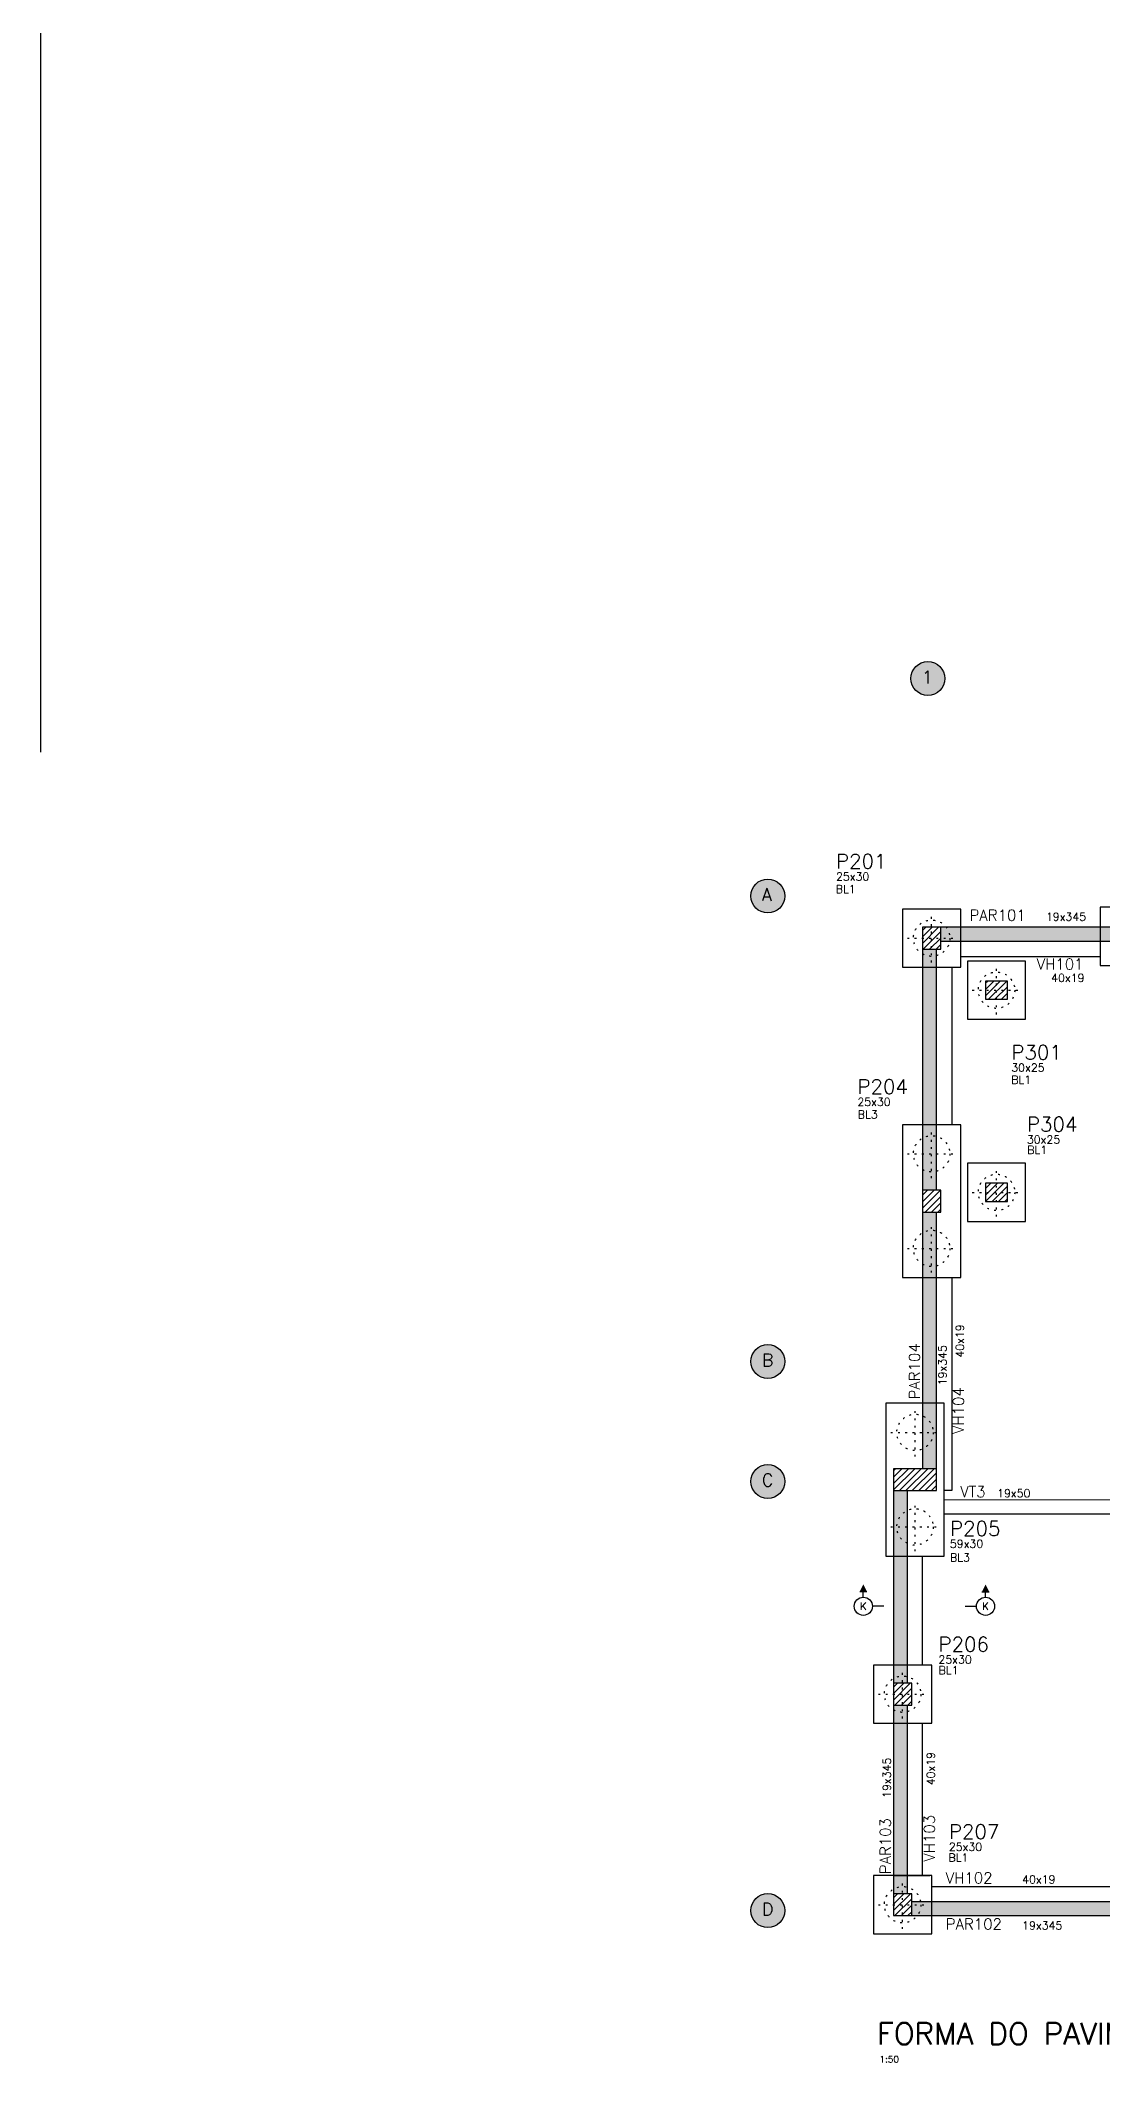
# Model space of a CAD drawing. Extents: x -856 to 20282, y 14720 to 28231.
# Drawn here: x 4522 to 5981, y 14870 to 17650 of the extents above; entities that cross this region are included whole.
import ezdxf
from ezdxf.enums import TextEntityAlignment as Align

# ---------------------------------------------------------------- set-up
doc = ezdxf.new("R2010")
doc.units = 0
doc.linetypes.add('ESTILO_TQS_0002', pattern=[0.4, 0.1, -0.3])
for name, color, linetype in [('228', 2, 'CONTINUOUS'), ('BLOCO', 3, 'CONTINUOUS'), ('COTA', 1, 'CONTINUOUS'), ('ESTACA', 1, 'ESTILO_TQS_0002'), ('H3', 253, 'CONTINUOUS'), ('H4', 254, 'CONTINUOUS'), ('H5', 1, 'CONTINUOUS'), ('IND-EIXOS', 2, 'CONTINUOUS'), ('Linha_media', 4, 'CONTINUOUS'), ('P-D', 2, 'CONTINUOUS'), ('P-N', 5, 'CONTINUOUS'), ('PENA_1', 1, 'CONTINUOUS'), ('PIL-N', 4, 'CONTINUOUS'), ('T1', 2, 'CONTINUOUS'), ('T4', 6, 'CONTINUOUS'), ('TEXT-EIXOS', 3, 'CONTINUOUS'), ('VIG-D', 2, 'CONTINUOUS'), ('VIG-N', 4, 'CONTINUOUS'), ('VIGA', 3, 'CONTINUOUS')]:
    doc.layers.add(name, color=color, linetype=linetype)
doc.styles.add('ROMANS', font='ROMANS')
doc.styles.get("Standard").update_dxf_attribs({"font": 'ROMANS.SHX'})
doc.styles.add('Texto1', font='romans.shx', dxfattribs={"height": 9})
doc.styles.add('Texto4', font='romans.shx', dxfattribs={"height": 30})
pattern_1 = [(45, (4912.393, -14605.781), (-4.4194174, 4.4194174), [])]

# ---------------------------------------------------------------- blocks, each defined once
blk = doc.blocks.new('_EST50')
at = {"layer": 'ESTACA', "linetype": 'ESTILO_TQS_0002'}
for p, q in [((0, -1.333), (0, 1.333)), ((-1.333, 0), (1.333, 0))]:
    blk.add_line(p, q, dxfattribs=at)
blk.add_circle((0, 0), 1, dxfattribs=at)
blk = doc.blocks.new('seção_esq')
at = {"layer": 'Linha_media'}
for p, q in [((1, 4), (-1, 4)), ((0, 2.5), (0, 4)), ((5.62, 0), (2.5, 0))]:
    blk.add_line(p, q, dxfattribs=at)
blk.add_circle((0, 0), 2.5, dxfattribs=at)
blk.add_solid([(1, 4), (0, 6), (-1, 4)], dxfattribs=at)
blk = doc.blocks.new('seção_dir')
at = {"layer": 'Linha_media'}
for p, q in [((-5.62, 0), (-2.5, 0)), ((-1, 4), (1, 4)), ((0, 2.5), (0, 4))]:
    blk.add_line(p, q, dxfattribs=at)
blk.add_circle((0, 0), 2.5, dxfattribs=at)
blk.add_solid([(-1, 4), (0, 6), (1, 4)], dxfattribs=at)
blk = doc.blocks.new('atrib_seção')
at = {"layer": 'Linha_media', "style": 'ROMANS'}
blk.add_attdef('X', text='', height=2, dxfattribs=at).set_placement((0, 0), align=Align.MIDDLE)

msp = doc.modelspace()

# ---------------------------------------------------------------- hatches: boundary and pattern name
at = {"layer": 'H3'}
for points in [[(6002.75, 16430.81), (5758.75, 16430.81), (5758.75, 16411.81), (6002.75, 16411.81)], [(5752.91, 16400.81), (5733.91, 16400.81), (5733.91, 16069.31), (5752.91, 16069.31)], [(5752.91, 16039.31), (5733.91, 16039.31), (5733.91, 15686.31), (5752.91, 15686.31)], [(5712.91, 15656.31), (5693.91, 15656.31), (5693.91, 15391.31), (5712.91, 15391.31)], [(5712.91, 15361.31), (5693.91, 15361.31), (5693.91, 15101.8), (5712.91, 15101.8)], [(6085.91, 15071.8), (6085.91, 15090.8), (5718.91, 15090.8), (5718.91, 15071.8)]]:
    msp.add_hatch(color=256, dxfattribs=at).paths.add_polyline_path(points)
at = {"layer": 'H4'}
h = msp.add_hatch(color=256, dxfattribs=at)
edge = h.paths.add_edge_path()
edge.add_arc((5741.05, 16772.86), 23.33, 0, 360)
h = msp.add_hatch(color=256, dxfattribs=at)
edge = h.paths.add_edge_path()
edge.add_arc((5521.11, 16473.81), 23.33, 0, 360)
h = msp.add_hatch(color=256, dxfattribs=at)
edge = h.paths.add_edge_path()
edge.add_arc((5521.11, 15833.78), 23.33, 0, 360)
h = msp.add_hatch(color=256, dxfattribs=at)
edge = h.paths.add_edge_path()
edge.add_arc((5521.11, 15668.78), 23.33, 0, 360)
h = msp.add_hatch(color=256, dxfattribs=at)
edge = h.paths.add_edge_path()
edge.add_arc((5521.11, 15078.74), 23.33, 0, 360)
at = {"layer": 'H5'}
h = msp.add_hatch(dxfattribs=at)
h.set_pattern_fill('ANSI31', color=256, scale=50, style=0)
h.set_pattern_definition([(45, (4923.231, -14621.781), (-4.4194174, 4.4194174), [])])
h.paths.add_polyline_path([(5733.75, 16400.81), (5758.75, 16400.81), (5758.75, 16430.81), (5733.75, 16430.81)])
h = msp.add_hatch(dxfattribs=at)
h.set_pattern_fill('ANSI31', color=256, scale=50, style=0)
h.set_pattern_definition(pattern_1)
h.paths.add_polyline_path([(5820.41, 16331.81), (5850.41, 16331.81), (5850.41, 16356.81), (5820.41, 16356.81)])
h = msp.add_hatch(dxfattribs=at)
h.set_pattern_fill('ANSI31', color=256, scale=50, style=0)
h.set_pattern_definition(pattern_1)
h.paths.add_polyline_path([(5820.41, 16053.81), (5850.41, 16053.81), (5850.41, 16078.81), (5820.41, 16078.81)])
h = msp.add_hatch(dxfattribs=at)
h.set_pattern_fill('ANSI31', color=256, scale=50, style=0)
h.set_pattern_definition([(45, (4923.231, -14605.781), (-4.4194174, 4.4194174), [])])
h.paths.add_polyline_path([(5733.75, 16039.31), (5758.75, 16039.31), (5758.75, 16069.31), (5733.75, 16069.31)])
h = msp.add_hatch(dxfattribs=at)
h.set_pattern_fill('ANSI31', color=256, scale=50, style=0)
h.set_pattern_definition([(45, (4917.393, -14605.781), (-4.4194174, 4.4194174), [])])
h.paths.add_polyline_path([(5693.91, 15656.31), (5752.91, 15656.31), (5752.91, 15686.31), (5693.91, 15686.31)])
h = msp.add_hatch(dxfattribs=at)
h.set_pattern_fill('ANSI31', color=256, scale=50, style=0)
h.set_pattern_definition([(45, (4923.393, -14605.781), (-4.4194174, 4.4194174), [])])
h.paths.add_polyline_path([(5693.91, 15361.31), (5718.91, 15361.31), (5718.91, 15391.31), (5693.91, 15391.31)])
h = msp.add_hatch(dxfattribs=at)
h.set_pattern_fill('ANSI31', color=256, scale=50, style=0)
h.set_pattern_definition([(45, (4923.3936, -14594.7885), (-4.4194174, 4.4194174), [])])
h.paths.add_polyline_path([(5693.91, 15071.8), (5718.91, 15071.8), (5718.91, 15101.8), (5693.91, 15101.8)])

# ---------------------------------------------------------------- linework, layer by layer
at = {"layer": 'BLOCO', "linetype": 'Continuous'}
for points in [[(5706.25, 16375.81), (5786.25, 16375.81), (5786.25, 16455.81), (5706.25, 16455.81), (5706.25, 16375.81)], [(5977.75, 16378.31), (6057.75, 16378.31), (6057.75, 16458.31), (5977.75, 16458.31), (5977.75, 16378.31)], [(5795.41, 16304.31), (5875.41, 16304.31), (5875.41, 16384.31), (5795.41, 16384.31), (5795.41, 16304.31)], [(5786.25, 15949.31), (5786.25, 16159.31), (5706.25, 16159.31), (5706.25, 15949.31), (5786.25, 15949.31)], [(5795.41, 16026.31), (5875.41, 16026.31), (5875.41, 16106.31), (5795.41, 16106.31), (5795.41, 16026.31)], [(5763.41, 15566.31), (5763.41, 15776.31), (5683.41, 15776.31), (5683.41, 15566.31), (5763.41, 15566.31)], [(5666.41, 15336.31), (5746.41, 15336.31), (5746.41, 15416.31), (5666.41, 15416.31), (5666.41, 15336.31)], [(5666.41, 15046.8), (5746.41, 15046.8), (5746.41, 15126.8), (5666.41, 15126.8), (5666.41, 15046.8)]]:
    msp.add_lwpolyline(points, dxfattribs=at)
at = {"layer": 'COTA'}
msp.add_line((4521.66, 28230.73), (4521.66, 16671.78), dxfattribs=at)
at = {"layer": 'IND-EIXOS'}
for centre in [(5741.05, 16772.86), (5521.11, 16473.81), (5521.11, 15833.78), (5521.11, 15668.78), (5521.11, 15078.74)]:
    msp.add_circle(centre, 23.33, dxfattribs=at)
at = {"layer": 'P-N', "linetype": 'Continuous'}
for points in [[(5733.75, 16400.81), (5758.75, 16400.81), (5758.75, 16430.81), (5733.75, 16430.81), (5733.75, 16400.81)], [(5820.41, 16331.81), (5850.41, 16331.81), (5850.41, 16356.81), (5820.41, 16356.81), (5820.41, 16331.81)], [(5820.41, 16053.81), (5850.41, 16053.81), (5850.41, 16078.81), (5820.41, 16078.81), (5820.41, 16053.81)], [(5733.75, 16039.31), (5758.75, 16039.31), (5758.75, 16069.31), (5733.75, 16069.31), (5733.75, 16039.31)], [(5693.91, 15656.31), (5752.91, 15656.31), (5752.91, 15686.31), (5693.91, 15686.31), (5693.91, 15656.31)], [(5693.91, 15361.31), (5718.91, 15361.31), (5718.91, 15391.31), (5693.91, 15391.31), (5693.91, 15361.31)], [(5693.91, 15071.8), (5718.91, 15071.8), (5718.91, 15101.8), (5693.91, 15101.8), (5693.91, 15071.8)]]:
    msp.add_lwpolyline(points, dxfattribs=at)
at = {"layer": 'VIGA'}
for p, q in [((6002.75, 16430.81), (5758.75, 16430.81)), ((5758.75, 16411.81), (6002.75, 16411.81)), ((5733.91, 16400.81), (5733.91, 16069.31)), ((5752.91, 16069.31), (5752.91, 16400.81)), ((5786.25, 16390.81), (5977.75, 16390.81)), ((5773.91, 16375.81), (5773.91, 16159.31)), ((5733.91, 16039.31), (5733.91, 15686.31)), ((5752.91, 15686.31), (5752.91, 16039.31)), ((5773.91, 15949.31), (5773.91, 15656.31)), ((5693.91, 15656.31), (5693.91, 15391.31)), ((5712.91, 15391.31), (5712.91, 15656.31)), ((5773.91, 15656.31), (5763.41, 15656.31)), ((6060.91, 15643.32), (5763.41, 15643.34)), ((5763.41, 15624.23), (6060.91, 15624.38)), ((5733.91, 15416.31), (5733.91, 15566.31)), ((5693.91, 15361.31), (5693.91, 15090.81)), ((5712.91, 15101.8), (5712.91, 15361.31)), ((5733.91, 15126.8), (5733.91, 15336.31)), ((5693.91, 15126.8), (5743.91, 15126.8)), ((5746.41, 15111.8), (6060.91, 15111.8)), ((5707.91, 15071.8), (6085.91, 15071.8)), ((6085.91, 15090.8), (5718.91, 15090.8))]:
    msp.add_line(p, q, dxfattribs=at)

# ---------------------------------------------------------------- block references
at = {"layer": '228', "linetype": 'Continuous', "xscale": 25, "yscale": 25}
for p in [(5746.25, 16415.81), (5835.41, 16344.31), (5746.25, 16119.31), (5835.41, 16066.31), (5746.25, 15989.31), (5723.41, 15736.31), (5723.41, 15606.31), (5706.41, 15376.31), (5706.41, 15086.8)]:
    msp.add_blockref('_EST50', p, dxfattribs=at)
at = {"layer": 'PENA_1', "xscale": 5, "yscale": 5, "zscale": 5}
for name, p in [('seção_esq', (5652.39, 15497.24)), ('seção_dir', (5820.35, 15497.24))]:
    msp.add_blockref(name, p, dxfattribs=at)
for p in [(5652.39, 15497.24), (5820.35, 15497.24)]:
    msp.add_blockref('atrib_seção', p, dxfattribs=at).add_auto_attribs({'X': 'K'})

# ---------------------------------------------------------------- texts
at = {"layer": 'P-D', "linetype": 'Continuous'}
for s, p in [('25x30', (5614.85, 16495.05)), ('BL1', (5614.55, 16477.85)), ('30x25', (5855.72, 16232.35)), ('BL1', (5855.59, 16215.6)), ('25x30', (5644.24, 16185.18)), ('BL3', (5644.82, 16167.89)), ('30x25', (5877.16, 16133.46)), ('BL1', (5877.57, 16119.18)), ('59x30', (5771.39, 15577.63)), ('BL3', (5771.45, 15558.69)), ('25x30', (5755.62, 15418.46)), ('BL1', (5755.82, 15403.75)), ('BL1', (5769.42, 15146.05)), ('25x30', (5769.93, 15160.85))]:
    msp.add_text(s, height=11, dxfattribs=at).set_placement(p)
at = {"layer": 'PIL-N', "linetype": 'Continuous'}
for s, p in [('P201', (5614.85, 16511.55)), ('P301', (5855.72, 16248.85)), ('P204', (5644.24, 16201.68)), ('P304', (5877.16, 16149.96)), ('P205', (5771.39, 15594.13)), ('P206', (5755.62, 15434.96)), ('P207', (5769.93, 15177.35))]:
    msp.add_text(s, height=20, dxfattribs=at).set_placement(p)
at = {"layer": 'T1', "style": 'Texto1'}
msp.add_text('1:50', height=9, dxfattribs=at).set_placement((5674.49, 14869.82))
at = {"layer": 'T4', "style": 'Texto4'}
msp.add_text('FORMA DO PAVIMENTO INFERIOR 2', height=30, dxfattribs=at).set_placement((5671.26, 14894.61))
at = {"layer": 'TEXT-EIXOS'}
for s, p in [('1', (5732.88, 16766.1)), ('A', (5512.94, 16467.05)), ('B', (5512.94, 15827.02)), ('C', (5512.94, 15662.02)), ('D', (5512.94, 15071.98))]:
    msp.add_text(s, height=17.5, dxfattribs=at).set_placement(p)
at = {"layer": 'VIG-D', "linetype": 'Continuous'}
for s, p in [('19x345', (5903.32, 16439.86)), ('40x19', (5910.51, 16355.69)), ('19x50', (5836.24, 15647.17)), ('40x19', (5870.67, 15116.18)), ('19x345', (5870.67, 15052.77))]:
    msp.add_text(s, height=11, dxfattribs=at).set_placement(p)
for s, p in [('40x19', (5790.53, 15839.09)), ('19x345', (5766.66, 15801.06)), ('40x19', (5750.53, 15251.06)), ('19x345', (5690.16, 15233.75))]:
    msp.add_text(s, height=11, rotation=90, dxfattribs=at).set_placement(p)
at = {"layer": 'VIG-N', "linetype": 'Continuous'}
for s, p in [('PAR101', (5798.32, 16439.86)), ('VH101', (5890.68, 16372.67)), ('VT3', (5785.56, 15647.18)), ('VH102', (5765.67, 15116.18)), ('PAR102', (5765.67, 15052.77))]:
    msp.add_text(s, height=15, dxfattribs=at).set_placement(p)
for s, p in [('PAR104', (5730.16, 15781.56)), ('VH104', (5790.53, 15734.09)), ('PAR103', (5690.16, 15128.75)), ('VH103', (5750.53, 15146.06))]:
    msp.add_text(s, height=15, rotation=90, dxfattribs=at).set_placement(p)

doc.saveas('drawing.dxf')
